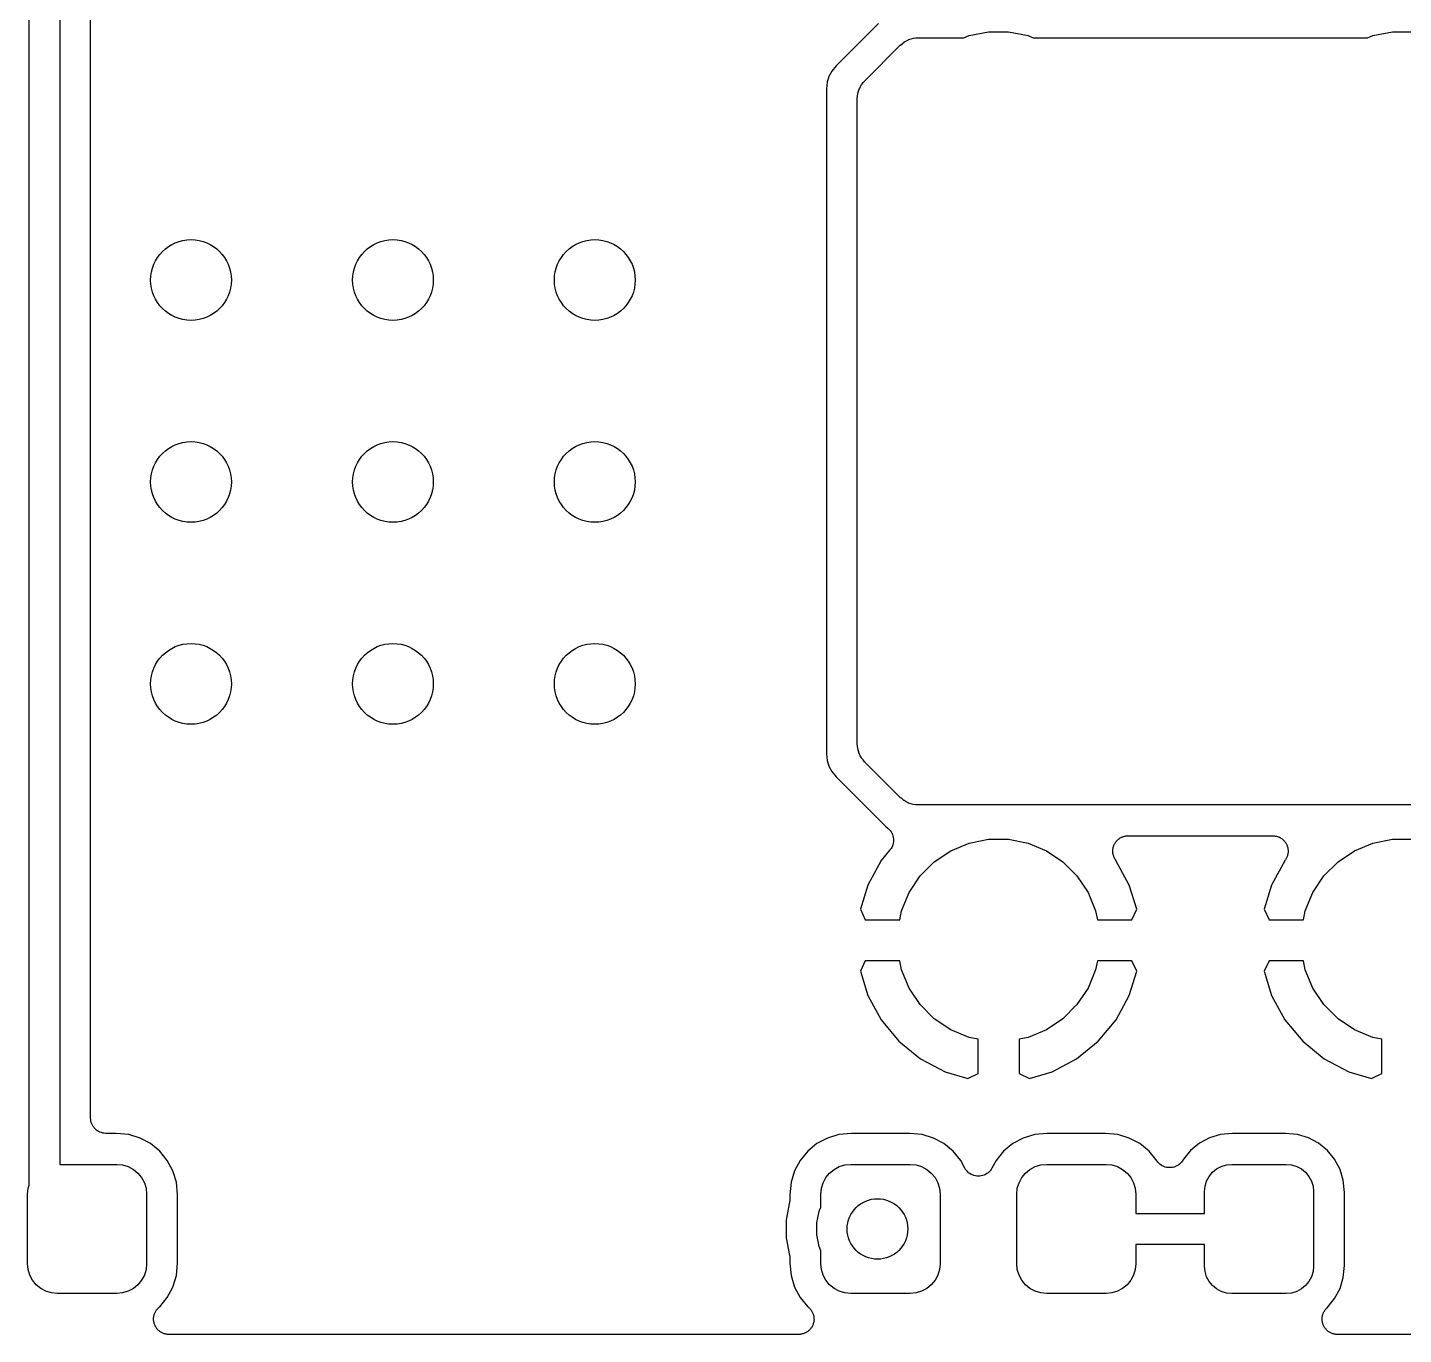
# Model space of a CAD drawing. Extents: x 0.48 to 2.43, y -7.79 to -4.85.
# Drawn here: x 0.6846 to 0.953, y -7.7883 to -7.5334 of the extents above; entities that cross this region are included whole.
import ezdxf

# ---------------------------------------------------------------- set-up
doc = ezdxf.new("R2010")
doc.units = 0
doc.header["$MEASUREMENT"] = 0
doc.layers.add('BLACK', color=7, linetype='CONTINUOUS')

msp = doc.modelspace()

# ---------------------------------------------------------------- linework, layer by layer
at = {"layer": 'BLACK', "linetype": 'CONTINUOUS'}
for p, q in [((0.684945, -7.75917), (0.684945, -7.3192)), ((0.690945, -7.3203), (0.690945, -7.75512)), ((0.696945, -7.74607), (0.696945, -7.38601)), ((0.850614, -7.53263), (0.842318, -7.54093)), ((0.868274, -7.53501), (0.872077, -7.53425)), ((0.872077, -7.53425), (0.875955, -7.53425)), ((0.875955, -7.53425), (0.879758, -7.53501)), ((0.947014, -7.53501), (0.950817, -7.53425)), ((0.950817, -7.53425), (0.954695, -7.53425)), ((0.847921, -7.54381), (0.854835, -7.5369)), ((0.854835, -7.5369), (0.854847, -7.53689)), ((0.854847, -7.53689), (0.854848, -7.53688)), ((0.854847, -7.53689), (0.854847, -7.53689)), ((0.854848, -7.53688), (0.854884, -7.53685)), ((0.854884, -7.53685), (0.855246, -7.53656)), ((0.855246, -7.53656), (0.855603, -7.53627)), ((0.855603, -7.53627), (0.855627, -7.53626)), ((0.855627, -7.53626), (0.855647, -7.53624)), ((0.855647, -7.53624), (0.856058, -7.53603)), ((0.856058, -7.53603), (0.856465, -7.53581)), ((0.856465, -7.53581), (0.85649, -7.5358)), ((0.85649, -7.5358), (0.856513, -7.53579)), ((0.856513, -7.53579), (0.856957, -7.53566)), ((0.856957, -7.53566), (0.857399, -7.53553)), ((0.857399, -7.53553), (0.857425, -7.53553)), ((0.857425, -7.53553), (0.857451, -7.53552)), ((0.857451, -7.53552), (0.85791, -7.53548)), ((0.85791, -7.53548), (0.85837, -7.53543)), ((0.85837, -7.53543), (0.867249, -7.53543)), ((0.867249, -7.53543), (0.868274, -7.53501)), ((0.879758, -7.53501), (0.880783, -7.53543)), ((0.880783, -7.53543), (0.945989, -7.53543)), ((0.945989, -7.53543), (0.947014, -7.53501)), ((0.84148, -7.54195), (0.840927, -7.54298)), ((0.842318, -7.54093), (0.84148, -7.54195)), ((0.840586, -7.54411), (0.840457, -7.54542)), ((0.840927, -7.54298), (0.840586, -7.54411)), ((0.846841, -7.54543), (0.846853, -7.5454)), ((0.846853, -7.5454), (0.846861, -7.54538)), ((0.846861, -7.54538), (0.847084, -7.54497)), ((0.847084, -7.54497), (0.847302, -7.54457)), ((0.847302, -7.54457), (0.847318, -7.54454)), ((0.847318, -7.54454), (0.847331, -7.54452)), ((0.847331, -7.54452), (0.847627, -7.54417)), ((0.847627, -7.54417), (0.847921, -7.54381)), ((0.840457, -7.54542), (0.840457, -7.67505)), ((0.846457, -7.54728), (0.846509, -7.54682)), ((0.846457, -7.54733), (0.846457, -7.54728)), ((0.846457, -7.54735), (0.846457, -7.54733)), ((0.846457, -7.54733), (0.846457, -7.54733)), ((0.846457, -7.54733), (0.846457, -7.54733)), ((0.846457, -7.67313), (0.846457, -7.54735)), ((0.846509, -7.54682), (0.846555, -7.54636)), ((0.846555, -7.54636), (0.846563, -7.54633)), ((0.846563, -7.54633), (0.846566, -7.54631)), ((0.846566, -7.54631), (0.846706, -7.54587)), ((0.846706, -7.54587), (0.846841, -7.54543)), ((0.846502, -7.67358), (0.846457, -7.67313)), ((0.846542, -7.67405), (0.846502, -7.67358)), ((0.846549, -7.67407), (0.846542, -7.67405)), ((0.846552, -7.6741), (0.846549, -7.67407)), ((0.846685, -7.67454), (0.846552, -7.6741)), ((0.840457, -7.67505), (0.840586, -7.67636)), ((0.840586, -7.67636), (0.840927, -7.67749)), ((0.846814, -7.67498), (0.846685, -7.67454)), ((0.846826, -7.67501), (0.846814, -7.67498)), ((0.846834, -7.67503), (0.846826, -7.67501)), ((0.847051, -7.67544), (0.846834, -7.67503)), ((0.847263, -7.67585), (0.847051, -7.67544)), ((0.84728, -7.67587), (0.847263, -7.67585)), ((0.847292, -7.67589), (0.84728, -7.67587)), ((0.847584, -7.67625), (0.847292, -7.67589)), ((0.847872, -7.67661), (0.847584, -7.67625)), ((0.847908, -7.67665), (0.847872, -7.67661)), ((0.847909, -7.67665), (0.847908, -7.67665)), ((0.847921, -7.67666), (0.847909, -7.67665)), ((0.847909, -7.67665), (0.847909, -7.67665)), ((0.854835, -7.68357), (0.847921, -7.67666)), ((0.840927, -7.67749), (0.84148, -7.67852)), ((0.84148, -7.67852), (0.842318, -7.67954)), ((0.842318, -7.67954), (0.851952, -7.68918)), ((0.855191, -7.68387), (0.854835, -7.68357)), ((0.855545, -7.68416), (0.855191, -7.68387)), ((0.855569, -7.68418), (0.855545, -7.68416)), ((0.855589, -7.68419), (0.855569, -7.68418)), ((0.855994, -7.68441), (0.855589, -7.68419)), ((0.856401, -7.68464), (0.855994, -7.68441)), ((0.856426, -7.68464), (0.856401, -7.68464)), ((0.856449, -7.68466), (0.856426, -7.68464)), ((0.856888, -7.68479), (0.856449, -7.68466)), ((0.857331, -7.68493), (0.856888, -7.68479)), ((0.857357, -7.68493), (0.857331, -7.68493)), ((0.857382, -7.68494), (0.857357, -7.68493)), ((0.857839, -7.68499), (0.857382, -7.68494)), ((0.858301, -7.68504), (0.857839, -7.68499)), ((0.858352, -7.68504), (0.858301, -7.68504)), ((0.858353, -7.68504), (0.858352, -7.68504)), ((0.858354, -7.68504), (0.858353, -7.68504)), ((0.85837, -7.68504), (0.858354, -7.68504)), ((0.980212, -7.68504), (0.85837, -7.68504)), ((0.851952, -7.68918), (0.852437, -7.68958)), ((0.852437, -7.68958), (0.852469, -7.6896)), ((0.852469, -7.6896), (0.852695, -7.68983)), ((0.852695, -7.68983), (0.852877, -7.69002)), ((0.852877, -7.69002), (0.852877, -7.69002)), ((0.852877, -7.69002), (0.852878, -7.69002)), ((0.852878, -7.69002), (0.853047, -7.69028)), ((0.853047, -7.69028), (0.853196, -7.69051)), ((0.853196, -7.69051), (0.853196, -7.69051)), ((0.853196, -7.69051), (0.853197, -7.69051)), ((0.853197, -7.69051), (0.853303, -7.69078)), ((0.853397, -7.69279), (0.853296, -7.69303)), ((0.853303, -7.69078), (0.853414, -7.69106)), ((0.853457, -7.6925), (0.853397, -7.69279)), ((0.853397, -7.69279), (0.853397, -7.69279)), ((0.853397, -7.69279), (0.853397, -7.69279)), ((0.853414, -7.69106), (0.853414, -7.69106)), ((0.853414, -7.69106), (0.853414, -7.69106)), ((0.853414, -7.69106), (0.853473, -7.69137)), ((0.853517, -7.69222), (0.853457, -7.6925)), ((0.853473, -7.69137), (0.853522, -7.69163)), ((0.85352, -7.69191), (0.853517, -7.69222)), ((0.853517, -7.69222), (0.853517, -7.69222)), ((0.853517, -7.69222), (0.853517, -7.69222)), ((0.853522, -7.69163), (0.85352, -7.69191)), ((0.853522, -7.69163), (0.853522, -7.69163)), ((0.853522, -7.69163), (0.853522, -7.69163)), ((0.864691, -7.69397), (0.868274, -7.69249)), ((0.868274, -7.69249), (0.872077, -7.69173)), ((0.872077, -7.69173), (0.875955, -7.69173)), ((0.875955, -7.69173), (0.879758, -7.69249)), ((0.879758, -7.69249), (0.88334, -7.69397)), ((0.896471, -7.69302), (0.896516, -7.69288)), ((0.896516, -7.69288), (0.896584, -7.69275)), ((0.896584, -7.69275), (0.896639, -7.69262)), ((0.896639, -7.69262), (0.896723, -7.69249)), ((0.896723, -7.69249), (0.896795, -7.69236)), ((0.896795, -7.69236), (0.896886, -7.69225)), ((0.896886, -7.69225), (0.896965, -7.69213)), ((0.896965, -7.69213), (0.897072, -7.69203)), ((0.897072, -7.69203), (0.897168, -7.69191)), ((0.897168, -7.69191), (0.897278, -7.69182)), ((0.897278, -7.69182), (0.897379, -7.69172)), ((0.897379, -7.69172), (0.897505, -7.69164)), ((0.897505, -7.69164), (0.897622, -7.69154)), ((0.897622, -7.69154), (0.897747, -7.69147)), ((0.897747, -7.69147), (0.897866, -7.69139)), ((0.897866, -7.69139), (0.898006, -7.69134)), ((0.898006, -7.69134), (0.898139, -7.69127)), ((0.898139, -7.69127), (0.898275, -7.69122)), ((0.898275, -7.69122), (0.898407, -7.69117)), ((0.898407, -7.69117), (0.898554, -7.69114)), ((0.898554, -7.69114), (0.898699, -7.6911)), ((0.898699, -7.6911), (0.898841, -7.69108)), ((0.898841, -7.69108), (0.898981, -7.69105)), ((0.898981, -7.69105), (0.899131, -7.69105)), ((0.899131, -7.69105), (0.899282, -7.69104)), ((0.899282, -7.69104), (0.92749, -7.69104)), ((0.92749, -7.69104), (0.927532, -7.69104)), ((0.927532, -7.69104), (0.927682, -7.69106)), ((0.927682, -7.69106), (0.927833, -7.69106)), ((0.927833, -7.69106), (0.927972, -7.69109)), ((0.927972, -7.69109), (0.928114, -7.6911)), ((0.928114, -7.6911), (0.928258, -7.69115)), ((0.928258, -7.69115), (0.928405, -7.69118)), ((0.928405, -7.69118), (0.928536, -7.69124)), ((0.928536, -7.69124), (0.928672, -7.69128)), ((0.928672, -7.69128), (0.928804, -7.69135)), ((0.928804, -7.69135), (0.928942, -7.69141)), ((0.928942, -7.69141), (0.92906, -7.6915)), ((0.92906, -7.6915), (0.929185, -7.69156)), ((0.929185, -7.69156), (0.9293, -7.69166)), ((0.9293, -7.69166), (0.929425, -7.69175)), ((0.929425, -7.69175), (0.929524, -7.69185)), ((0.929524, -7.69185), (0.929633, -7.69194)), ((0.929633, -7.69194), (0.929728, -7.69206)), ((0.929728, -7.69206), (0.929833, -7.69217)), ((0.929833, -7.69217), (0.929911, -7.69229)), ((0.929911, -7.69229), (0.93, -7.6924)), ((0.93, -7.6924), (0.93007, -7.69253)), ((0.93007, -7.69253), (0.930152, -7.69266)), ((0.930152, -7.69266), (0.930205, -7.69279)), ((0.930205, -7.69279), (0.930271, -7.69292)), ((0.930271, -7.69292), (0.930314, -7.69306)), ((0.943432, -7.69397), (0.947014, -7.69249)), ((0.947014, -7.69249), (0.950817, -7.69173)), ((0.950817, -7.69173), (0.954695, -7.69173)), ((0.85284, -7.69381), (0.851112, -7.69589)), ((0.853041, -7.69352), (0.85284, -7.69381)), ((0.853169, -7.69333), (0.853041, -7.69352)), ((0.853296, -7.69303), (0.853169, -7.69333)), ((0.853169, -7.69333), (0.853169, -7.69333)), ((0.853169, -7.69333), (0.853169, -7.69333)), ((0.861467, -7.69613), (0.864691, -7.69397)), ((0.88334, -7.69397), (0.886564, -7.69613)), ((0.896282, -7.69402), (0.896297, -7.69388)), ((0.896296, -7.69417), (0.896282, -7.69402)), ((0.896295, -7.69432), (0.896296, -7.69417)), ((0.896322, -7.69446), (0.896295, -7.69432)), ((0.896297, -7.69373), (0.896327, -7.69359)), ((0.896297, -7.69388), (0.896297, -7.69373)), ((0.896335, -7.6946), (0.896322, -7.69446)), ((0.896327, -7.69359), (0.896343, -7.69344)), ((0.896378, -7.69475), (0.896335, -7.6946)), ((0.896343, -7.69344), (0.896385, -7.6933)), ((0.896406, -7.69489), (0.896378, -7.69475)), ((0.896385, -7.6933), (0.896414, -7.69316)), ((0.89646, -7.69503), (0.896406, -7.69489)), ((0.896414, -7.69316), (0.896471, -7.69302)), ((0.8965, -7.69516), (0.89646, -7.69503)), ((0.89657, -7.6953), (0.8965, -7.69516)), ((0.896627, -7.69544), (0.89657, -7.6953)), ((0.896706, -7.69556), (0.896627, -7.69544)), ((0.896771, -7.69568), (0.896706, -7.69556)), ((0.930045, -7.69559), (0.929977, -7.69572)), ((0.930125, -7.69547), (0.930045, -7.69559)), ((0.930184, -7.69533), (0.930125, -7.69547)), ((0.930255, -7.6952), (0.930184, -7.69533)), ((0.930298, -7.69507), (0.930255, -7.6952)), ((0.930353, -7.69493), (0.930298, -7.69507)), ((0.930314, -7.69306), (0.93037, -7.6932)), ((0.930384, -7.69479), (0.930353, -7.69493)), ((0.93037, -7.6932), (0.930396, -7.69334)), ((0.930429, -7.69464), (0.930384, -7.69479)), ((0.930396, -7.69334), (0.930437, -7.69348)), ((0.930444, -7.6945), (0.930429, -7.69464)), ((0.930437, -7.69348), (0.93045, -7.69363)), ((0.930473, -7.69436), (0.930444, -7.6945)), ((0.93045, -7.69363), (0.930478, -7.69378)), ((0.930474, -7.69421), (0.930473, -7.69436)), ((0.93049, -7.69406), (0.930474, -7.69421)), ((0.930478, -7.69378), (0.930477, -7.69392)), ((0.930477, -7.69392), (0.93049, -7.69406)), ((0.940207, -7.69613), (0.943432, -7.69397)), ((0.851112, -7.69589), (0.848523, -7.70066)), ((0.858725, -7.69887), (0.861467, -7.69613)), ((0.886564, -7.69613), (0.889306, -7.69887)), ((0.896866, -7.6958), (0.896771, -7.69568)), ((0.89689, -7.69584), (0.896866, -7.6958)), ((0.899509, -7.70066), (0.89689, -7.69584)), ((0.929888, -7.69582), (0.927263, -7.70066)), ((0.929977, -7.69572), (0.929888, -7.69582)), ((0.937466, -7.69887), (0.940207, -7.69613)), ((0.848523, -7.70066), (0.847062, -7.70536)), ((0.856571, -7.70209), (0.858725, -7.69887)), ((0.889306, -7.69887), (0.89146, -7.70209)), ((0.90097, -7.70536), (0.899509, -7.70066)), ((0.927263, -7.70066), (0.925802, -7.70536)), ((0.935311, -7.70209), (0.937466, -7.69887)), ((0.855087, -7.70568), (0.856571, -7.70209)), ((0.89146, -7.70209), (0.892944, -7.70568)), ((0.933827, -7.70568), (0.935311, -7.70209)), ((0.847062, -7.70536), (0.848015, -7.70742)), ((0.854741, -7.70742), (0.855087, -7.70568)), ((0.892944, -7.70568), (0.893291, -7.70742)), ((0.900017, -7.70742), (0.90097, -7.70536)), ((0.925802, -7.70536), (0.926755, -7.70742)), ((0.933481, -7.70742), (0.933827, -7.70568)), ((0.848015, -7.70742), (0.854741, -7.70742)), ((0.893291, -7.70742), (0.900017, -7.70742)), ((0.926755, -7.70742), (0.933481, -7.70742)), ((0.848015, -7.71542), (0.847062, -7.71747)), ((0.854741, -7.71542), (0.848015, -7.71542)), ((0.855087, -7.71716), (0.854741, -7.71542)), ((0.893291, -7.71542), (0.892944, -7.71716)), ((0.900017, -7.71542), (0.893291, -7.71542)), ((0.90097, -7.71747), (0.900017, -7.71542)), ((0.926755, -7.71542), (0.925802, -7.71747)), ((0.933481, -7.71542), (0.926755, -7.71542)), ((0.933827, -7.71716), (0.933481, -7.71542)), ((0.847062, -7.71747), (0.848523, -7.72218)), ((0.856571, -7.72074), (0.855087, -7.71716)), ((0.892944, -7.71716), (0.89146, -7.72074)), ((0.899509, -7.72218), (0.90097, -7.71747)), ((0.925802, -7.71747), (0.927263, -7.72218)), ((0.935311, -7.72074), (0.933827, -7.71716)), ((0.848523, -7.72218), (0.851112, -7.72694)), ((0.858725, -7.72397), (0.856571, -7.72074)), ((0.89146, -7.72074), (0.889306, -7.72397)), ((0.89692, -7.72694), (0.899509, -7.72218)), ((0.927263, -7.72218), (0.929852, -7.72694)), ((0.937466, -7.72397), (0.935311, -7.72074)), ((0.861467, -7.72671), (0.858725, -7.72397)), ((0.889306, -7.72397), (0.886564, -7.72671)), ((0.940207, -7.72671), (0.937466, -7.72397)), ((0.851112, -7.72694), (0.854581, -7.73111)), ((0.864691, -7.72886), (0.861467, -7.72671)), ((0.886564, -7.72671), (0.88334, -7.72886)), ((0.893451, -7.73111), (0.89692, -7.72694)), ((0.929852, -7.72694), (0.933321, -7.73111)), ((0.943432, -7.72886), (0.940207, -7.72671)), ((0.868274, -7.73035), (0.864691, -7.72886)), ((0.870016, -7.73069), (0.868274, -7.73035)), ((0.879758, -7.73035), (0.878016, -7.73069)), ((0.88334, -7.72886), (0.879758, -7.73035)), ((0.947014, -7.73035), (0.943432, -7.72886)), ((0.948756, -7.73069), (0.947014, -7.73035)), ((0.854581, -7.73111), (0.858797, -7.73453)), ((0.870016, -7.73742), (0.870016, -7.73069)), ((0.878016, -7.73069), (0.878016, -7.73742)), ((0.889235, -7.73453), (0.893451, -7.73111)), ((0.933321, -7.73111), (0.937537, -7.73453)), ((0.948756, -7.73742), (0.948756, -7.73069)), ((0.858797, -7.73453), (0.863598, -7.73705)), ((0.884434, -7.73705), (0.889235, -7.73453)), ((0.937537, -7.73453), (0.942338, -7.73705)), ((0.863598, -7.73705), (0.867997, -7.73835)), ((0.867997, -7.73835), (0.870016, -7.73742)), ((0.878016, -7.73742), (0.880035, -7.73835)), ((0.880035, -7.73835), (0.884434, -7.73705)), ((0.942338, -7.73705), (0.946737, -7.73835)), ((0.946737, -7.73835), (0.948756, -7.73742)), ((0.696973, -7.74636), (0.696945, -7.74607)), ((0.696998, -7.74664), (0.696973, -7.74636)), ((0.697001, -7.74665), (0.696998, -7.74664)), ((0.697002, -7.74666), (0.697001, -7.74665)), ((0.697084, -7.74693), (0.697002, -7.74666)), ((0.697163, -7.7472), (0.697084, -7.74693)), ((0.697168, -7.74721), (0.697163, -7.7472)), ((0.697171, -7.74722), (0.697168, -7.74721)), ((0.697305, -7.74747), (0.697171, -7.74722)), ((0.697435, -7.74772), (0.697305, -7.74747)), ((0.697441, -7.74773), (0.697435, -7.74772)), ((0.697446, -7.74773), (0.697441, -7.74773)), ((0.697624, -7.74795), (0.697446, -7.74773)), ((0.697801, -7.74817), (0.697624, -7.74795)), ((0.69781, -7.74818), (0.697801, -7.74817)), ((0.697816, -7.74819), (0.69781, -7.74818)), ((0.698032, -7.74837), (0.697816, -7.74819)), ((0.69825, -7.74855), (0.698032, -7.74837)), ((0.698259, -7.74855), (0.69825, -7.74855)), ((0.698267, -7.74856), (0.698259, -7.74855)), ((0.698517, -7.7487), (0.698267, -7.74856)), ((0.698763, -7.74883), (0.698517, -7.7487)), ((0.698773, -7.74884), (0.698763, -7.74883)), ((0.698782, -7.74884), (0.698773, -7.74884)), ((0.699053, -7.74892), (0.698782, -7.74884)), ((0.699321, -7.74901), (0.699053, -7.74892)), ((0.699332, -7.74901), (0.699321, -7.74901)), ((0.699342, -7.74901), (0.699332, -7.74901)), ((0.699621, -7.74904), (0.699342, -7.74901)), ((0.699903, -7.74907), (0.699621, -7.74904)), ((0.699923, -7.74907), (0.699903, -7.74907)), ((0.699924, -7.74907), (0.699923, -7.74907)), ((0.699945, -7.74907), (0.699924, -7.74907)), ((0.699924, -7.74907), (0.699924, -7.74907)), ((0.70192, -7.74907), (0.699945, -7.74907)), ((0.704376, -7.74932), (0.70192, -7.74907)), ((0.706596, -7.74999), (0.704376, -7.74932)), ((0.842868, -7.74932), (0.840648, -7.74999)), ((0.845325, -7.74907), (0.842868, -7.74932)), ((0.856644, -7.74907), (0.845325, -7.74907)), ((0.8591, -7.74932), (0.856644, -7.74907)), ((0.861321, -7.74999), (0.8591, -7.74932)), ((0.881057, -7.74932), (0.878837, -7.74999)), ((0.883514, -7.74907), (0.881057, -7.74932)), ((0.894833, -7.74907), (0.883514, -7.74907)), ((0.897289, -7.74932), (0.894833, -7.74907)), ((0.89951, -7.74999), (0.897289, -7.74932)), ((0.917275, -7.74931), (0.915147, -7.74995)), ((0.919636, -7.74907), (0.917275, -7.74931)), ((0.929971, -7.74907), (0.919636, -7.74907)), ((0.932331, -7.74931), (0.929971, -7.74907)), ((0.934459, -7.74995), (0.932331, -7.74931)), ((0.708643, -7.75108), (0.706596, -7.74999)), ((0.710436, -7.75256), (0.708643, -7.75108)), ((0.838601, -7.75108), (0.836808, -7.75256)), ((0.840648, -7.74999), (0.838601, -7.75108)), ((0.863367, -7.75108), (0.861321, -7.74999)), ((0.865161, -7.75256), (0.863367, -7.75108)), ((0.87679, -7.75108), (0.874997, -7.75256)), ((0.878837, -7.74999), (0.87679, -7.75108)), ((0.901556, -7.75108), (0.89951, -7.74999)), ((0.90335, -7.75256), (0.901556, -7.75108)), ((0.913186, -7.751), (0.911467, -7.75241)), ((0.915147, -7.74995), (0.913186, -7.751)), ((0.936421, -7.751), (0.934459, -7.74995)), ((0.93814, -7.75241), (0.936421, -7.751)), ((0.711908, -7.75435), (0.710436, -7.75256)), ((0.713002, -7.7564), (0.711908, -7.75435)), ((0.835336, -7.75435), (0.834242, -7.7564)), ((0.836808, -7.75256), (0.835336, -7.75435)), ((0.866633, -7.75435), (0.865161, -7.75256)), ((0.867433, -7.75585), (0.866633, -7.75435)), ((0.873525, -7.75435), (0.872724, -7.75585)), ((0.874997, -7.75256), (0.873525, -7.75435)), ((0.904936, -7.75449), (0.90335, -7.75256)), ((0.905051, -7.75466), (0.904936, -7.75449)), ((0.905056, -7.75467), (0.905051, -7.75466)), ((0.90506, -7.75467), (0.905056, -7.75467)), ((0.905264, -7.75488), (0.90506, -7.75467)), ((0.909678, -7.7547), (0.909674, -7.75471)), ((0.909683, -7.7547), (0.909678, -7.7547)), ((0.909839, -7.75447), (0.909683, -7.7547)), ((0.910006, -7.75422), (0.909839, -7.75447)), ((0.910012, -7.75421), (0.910006, -7.75422)), ((0.910013, -7.75421), (0.910012, -7.75421)), ((0.910026, -7.75419), (0.910013, -7.75421)), ((0.910013, -7.75421), (0.910013, -7.75421)), ((0.910056, -7.75413), (0.910026, -7.75419)), ((0.911467, -7.75241), (0.910056, -7.75413)), ((0.93955, -7.75413), (0.93814, -7.75241)), ((0.940599, -7.75609), (0.93955, -7.75413)), ((0.690945, -7.75512), (0.702067, -7.75512)), ((0.702067, -7.75512), (0.7032, -7.75523)), ((0.7032, -7.75523), (0.704289, -7.75556)), ((0.704289, -7.75556), (0.705293, -7.7561)), ((0.705293, -7.7561), (0.706173, -7.75682)), ((0.706173, -7.75682), (0.706895, -7.7577)), ((0.713676, -7.75862), (0.713002, -7.7564)), ((0.834242, -7.7564), (0.833568, -7.75862)), ((0.840349, -7.7577), (0.841071, -7.75682)), ((0.841071, -7.75682), (0.841951, -7.7561)), ((0.841951, -7.7561), (0.842955, -7.75556)), ((0.842955, -7.75556), (0.844044, -7.75523)), ((0.844044, -7.75523), (0.845177, -7.75512)), ((0.845177, -7.75512), (0.856791, -7.75512)), ((0.856791, -7.75512), (0.857924, -7.75523)), ((0.857924, -7.75523), (0.859014, -7.75556)), ((0.859014, -7.75556), (0.860018, -7.7561)), ((0.860018, -7.7561), (0.860898, -7.75682)), ((0.860898, -7.75682), (0.86162, -7.7577)), ((0.867593, -7.75609), (0.867433, -7.75585)), ((0.86775, -7.75632), (0.867593, -7.75609)), ((0.867754, -7.75633), (0.86775, -7.75632)), ((0.867758, -7.75633), (0.867754, -7.75633)), ((0.867958, -7.75653), (0.867758, -7.75633)), ((0.868161, -7.75674), (0.867958, -7.75653)), ((0.868167, -7.75674), (0.868161, -7.75674)), ((0.868172, -7.75675), (0.868167, -7.75674)), ((0.868408, -7.75691), (0.868172, -7.75675)), ((0.868646, -7.75707), (0.868408, -7.75691)), ((0.868652, -7.75707), (0.868646, -7.75707)), ((0.868658, -7.75707), (0.868652, -7.75707)), ((0.868924, -7.75719), (0.868658, -7.75707)), ((0.869185, -7.7573), (0.868924, -7.75719)), ((0.869192, -7.7573), (0.869185, -7.7573)), ((0.869198, -7.7573), (0.869192, -7.7573)), ((0.869482, -7.75736), (0.869198, -7.7573)), ((0.869759, -7.75742), (0.869482, -7.75736)), ((0.87064, -7.75736), (0.870357, -7.75742)), ((0.870919, -7.75731), (0.87064, -7.75736)), ((0.870926, -7.75731), (0.870919, -7.75731)), ((0.870932, -7.75731), (0.870926, -7.75731)), ((0.871199, -7.7572), (0.870932, -7.75731)), ((0.871463, -7.75709), (0.871199, -7.7572)), ((0.871468, -7.75709), (0.871463, -7.75709)), ((0.871474, -7.75709), (0.871468, -7.75709)), ((0.871715, -7.75693), (0.871474, -7.75709)), ((0.871953, -7.75677), (0.871715, -7.75693)), ((0.871958, -7.75677), (0.871953, -7.75677)), ((0.871964, -7.75677), (0.871958, -7.75677)), ((0.872166, -7.75657), (0.871964, -7.75677)), ((0.872373, -7.75637), (0.872166, -7.75657)), ((0.872376, -7.75636), (0.872373, -7.75637)), ((0.872381, -7.75636), (0.872376, -7.75636)), ((0.872537, -7.75613), (0.872381, -7.75636)), ((0.872705, -7.75588), (0.872537, -7.75613)), ((0.872711, -7.75587), (0.872705, -7.75588)), ((0.872724, -7.75585), (0.872711, -7.75587)), ((0.872711, -7.75587), (0.872711, -7.75587)), ((0.872711, -7.75587), (0.872711, -7.75587)), ((0.878538, -7.7577), (0.87926, -7.75682)), ((0.87926, -7.75682), (0.88014, -7.7561)), ((0.88014, -7.7561), (0.881144, -7.75556)), ((0.881144, -7.75556), (0.882233, -7.75523)), ((0.882233, -7.75523), (0.883366, -7.75512)), ((0.883366, -7.75512), (0.89498, -7.75512)), ((0.89498, -7.75512), (0.896113, -7.75523)), ((0.896113, -7.75523), (0.897203, -7.75556)), ((0.897203, -7.75556), (0.898207, -7.7561)), ((0.898207, -7.7561), (0.899087, -7.75682)), ((0.899087, -7.75682), (0.899809, -7.7577)), ((0.905463, -7.75508), (0.905264, -7.75488)), ((0.905469, -7.75508), (0.905463, -7.75508)), ((0.905473, -7.75509), (0.905469, -7.75508)), ((0.90571, -7.75525), (0.905473, -7.75509)), ((0.905948, -7.75541), (0.90571, -7.75525)), ((0.905954, -7.75541), (0.905948, -7.75541)), ((0.90596, -7.75541), (0.905954, -7.75541)), ((0.906223, -7.75552), (0.90596, -7.75541)), ((0.906487, -7.75564), (0.906223, -7.75552)), ((0.906494, -7.75564), (0.906487, -7.75564)), ((0.9065, -7.75564), (0.906494, -7.75564)), ((0.906779, -7.7557), (0.9065, -7.75564)), ((0.90706, -7.75576), (0.906779, -7.7557)), ((0.907067, -7.75576), (0.90706, -7.75576)), ((0.907074, -7.75576), (0.907067, -7.75576)), ((0.907361, -7.75576), (0.907074, -7.75576)), ((0.907646, -7.75576), (0.907361, -7.75576)), ((0.907652, -7.75576), (0.907646, -7.75576)), ((0.907659, -7.75576), (0.907652, -7.75576)), ((0.907941, -7.75571), (0.907659, -7.75576)), ((0.908221, -7.75565), (0.907941, -7.75571)), ((0.908227, -7.75565), (0.908221, -7.75565)), ((0.908234, -7.75565), (0.908227, -7.75565)), ((0.908494, -7.75554), (0.908234, -7.75565)), ((0.908765, -7.75543), (0.908494, -7.75554)), ((0.90877, -7.75543), (0.908765, -7.75543)), ((0.908776, -7.75543), (0.90877, -7.75543)), ((0.909015, -7.75527), (0.908776, -7.75543)), ((0.909255, -7.75511), (0.909015, -7.75527)), ((0.90926, -7.75511), (0.909255, -7.75511)), ((0.909266, -7.75511), (0.90926, -7.75511)), ((0.909463, -7.75491), (0.909266, -7.75511)), ((0.909674, -7.75471), (0.909463, -7.75491)), ((0.915069, -7.75748), (0.91573, -7.75667)), ((0.91573, -7.75667), (0.916535, -7.75601)), ((0.916535, -7.75601), (0.917454, -7.75552)), ((0.917454, -7.75552), (0.918451, -7.75522)), ((0.918451, -7.75522), (0.919488, -7.75512)), ((0.919488, -7.75512), (0.930118, -7.75512)), ((0.930118, -7.75512), (0.931155, -7.75522)), ((0.931155, -7.75522), (0.932152, -7.75552)), ((0.932152, -7.75552), (0.933071, -7.75601)), ((0.933071, -7.75601), (0.933876, -7.75667)), ((0.933876, -7.75667), (0.934537, -7.75748)), ((0.941244, -7.75822), (0.940599, -7.75609)), ((0.684646, -7.76093), (0.684757, -7.75979)), ((0.684757, -7.75979), (0.684945, -7.75917)), ((0.706895, -7.7577), (0.707432, -7.7587)), ((0.707432, -7.7587), (0.707762, -7.75979)), ((0.707762, -7.75979), (0.707874, -7.76093)), ((0.713918, -7.76107), (0.713676, -7.75862)), ((0.833568, -7.75862), (0.833327, -7.76107)), ((0.83937, -7.76093), (0.839482, -7.75979)), ((0.839482, -7.75979), (0.839812, -7.7587)), ((0.839812, -7.7587), (0.840349, -7.7577)), ((0.86162, -7.7577), (0.862156, -7.7587)), ((0.862156, -7.7587), (0.862487, -7.75979)), ((0.862487, -7.75979), (0.862598, -7.76093)), ((0.869765, -7.75742), (0.869759, -7.75742)), ((0.869772, -7.75742), (0.869765, -7.75742)), ((0.87006, -7.75742), (0.869772, -7.75742)), ((0.870344, -7.75742), (0.87006, -7.75742)), ((0.870351, -7.75742), (0.870344, -7.75742)), ((0.870357, -7.75742), (0.870351, -7.75742)), ((0.877559, -7.76093), (0.877671, -7.75979)), ((0.877671, -7.75979), (0.878001, -7.7587)), ((0.878001, -7.7587), (0.878538, -7.7577)), ((0.899809, -7.7577), (0.900345, -7.7587)), ((0.900345, -7.7587), (0.900676, -7.75979)), ((0.900676, -7.75979), (0.900787, -7.76093)), ((0.914173, -7.76043), (0.914275, -7.7594)), ((0.914275, -7.7594), (0.914578, -7.7584)), ((0.914578, -7.7584), (0.915069, -7.75748)), ((0.934537, -7.75748), (0.935029, -7.7584)), ((0.935029, -7.7584), (0.935331, -7.7594)), ((0.935331, -7.7594), (0.935433, -7.76043)), ((0.941477, -7.76058), (0.941244, -7.75822)), ((0.684646, -7.77451), (0.684646, -7.76093)), ((0.707874, -7.76093), (0.707874, -7.77451)), ((0.713918, -7.77436), (0.713918, -7.76107)), ((0.833269, -7.76251), (0.832583, -7.76596)), ((0.833296, -7.76224), (0.833269, -7.76251)), ((0.833326, -7.76197), (0.833296, -7.76224)), ((0.833327, -7.76193), (0.833326, -7.76197)), ((0.833327, -7.76107), (0.833327, -7.76193)), ((0.83937, -7.76347), (0.83937, -7.76093)), ((0.862598, -7.76093), (0.862598, -7.77451)), ((0.877559, -7.77451), (0.877559, -7.76093)), ((0.900787, -7.76093), (0.900787, -7.76472)), ((0.914173, -7.76472), (0.914173, -7.76043)), ((0.935433, -7.76043), (0.935433, -7.775)), ((0.941477, -7.77485), (0.941477, -7.76058)), ((0.838583, -7.76655), (0.839037, -7.76427)), ((0.839037, -7.76427), (0.83937, -7.76347)), ((0.900787, -7.76472), (0.914173, -7.76472)), ((0.832583, -7.76596), (0.832583, -7.76947)), ((0.838583, -7.76888), (0.838583, -7.76655)), ((0.832583, -7.76947), (0.833269, -7.77292)), ((0.839037, -7.77116), (0.838583, -7.76888)), ((0.914173, -7.77072), (0.900787, -7.77072)), ((0.900787, -7.77072), (0.900787, -7.77451)), ((0.914173, -7.775), (0.914173, -7.77072)), ((0.833269, -7.77292), (0.833269, -7.77292)), ((0.833269, -7.77292), (0.833269, -7.77292)), ((0.833269, -7.77292), (0.833269, -7.77292)), ((0.833269, -7.77292), (0.833277, -7.77296)), ((0.833277, -7.77296), (0.8333, -7.77324)), ((0.8333, -7.77324), (0.833327, -7.77351)), ((0.83937, -7.77197), (0.839037, -7.77116)), ((0.83937, -7.77451), (0.83937, -7.77197)), ((0.684757, -7.77564), (0.684646, -7.77451)), ((0.685088, -7.77673), (0.684757, -7.77564)), ((0.707762, -7.77564), (0.707432, -7.77673)), ((0.707874, -7.77451), (0.707762, -7.77564)), ((0.713676, -7.77682), (0.713918, -7.77436)), ((0.833327, -7.77351), (0.833327, -7.77436)), ((0.833327, -7.77436), (0.833568, -7.77682)), ((0.839482, -7.77564), (0.83937, -7.77451)), ((0.839812, -7.77673), (0.839482, -7.77564)), ((0.862487, -7.77564), (0.862156, -7.77673)), ((0.862598, -7.77451), (0.862487, -7.77564)), ((0.877671, -7.77564), (0.877559, -7.77451)), ((0.878001, -7.77673), (0.877671, -7.77564)), ((0.900676, -7.77564), (0.900345, -7.77673)), ((0.900787, -7.77451), (0.900676, -7.77564)), ((0.914275, -7.77604), (0.914173, -7.775)), ((0.914578, -7.77703), (0.914275, -7.77604)), ((0.935331, -7.77604), (0.935029, -7.77703)), ((0.935433, -7.775), (0.935331, -7.77604)), ((0.941244, -7.77721), (0.941477, -7.77485)), ((0.685624, -7.77773), (0.685088, -7.77673)), ((0.686347, -7.77861), (0.685624, -7.77773)), ((0.687226, -7.77934), (0.686347, -7.77861)), ((0.706173, -7.77861), (0.705293, -7.77934)), ((0.706895, -7.77773), (0.706173, -7.77861)), ((0.707432, -7.77673), (0.706895, -7.77773)), ((0.713002, -7.77904), (0.713676, -7.77682)), ((0.833568, -7.77682), (0.834242, -7.77904)), ((0.840349, -7.77773), (0.839812, -7.77673)), ((0.841071, -7.77861), (0.840349, -7.77773)), ((0.841951, -7.77934), (0.841071, -7.77861)), ((0.860898, -7.77861), (0.860018, -7.77934)), ((0.86162, -7.77773), (0.860898, -7.77861)), ((0.862156, -7.77673), (0.86162, -7.77773)), ((0.878538, -7.77773), (0.878001, -7.77673)), ((0.87926, -7.77861), (0.878538, -7.77773)), ((0.88014, -7.77934), (0.87926, -7.77861)), ((0.899087, -7.77861), (0.898207, -7.77934)), ((0.899809, -7.77773), (0.899087, -7.77861)), ((0.900345, -7.77673), (0.899809, -7.77773)), ((0.915069, -7.77795), (0.914578, -7.77703)), ((0.91573, -7.77876), (0.915069, -7.77795)), ((0.916535, -7.77942), (0.91573, -7.77876)), ((0.933876, -7.77876), (0.933071, -7.77942)), ((0.934537, -7.77795), (0.933876, -7.77876)), ((0.935029, -7.77703), (0.934537, -7.77795)), ((0.940599, -7.77934), (0.941244, -7.77721)), ((0.68823, -7.77987), (0.687226, -7.77934)), ((0.68932, -7.7802), (0.68823, -7.77987)), ((0.690453, -7.78031), (0.68932, -7.7802)), ((0.702067, -7.78031), (0.690453, -7.78031)), ((0.7032, -7.7802), (0.702067, -7.78031)), ((0.704289, -7.77987), (0.7032, -7.7802)), ((0.705293, -7.77934), (0.704289, -7.77987)), ((0.710436, -7.78288), (0.711908, -7.78108)), ((0.711908, -7.78108), (0.713002, -7.77904)), ((0.834242, -7.77904), (0.835336, -7.78108)), ((0.835336, -7.78108), (0.836808, -7.78288)), ((0.842955, -7.77987), (0.841951, -7.77934)), ((0.844044, -7.7802), (0.842955, -7.77987)), ((0.845177, -7.78031), (0.844044, -7.7802)), ((0.856791, -7.78031), (0.845177, -7.78031)), ((0.857924, -7.7802), (0.856791, -7.78031)), ((0.859014, -7.77987), (0.857924, -7.7802)), ((0.860018, -7.77934), (0.859014, -7.77987)), ((0.881144, -7.77987), (0.88014, -7.77934)), ((0.882233, -7.7802), (0.881144, -7.77987)), ((0.883366, -7.78031), (0.882233, -7.7802)), ((0.89498, -7.78031), (0.883366, -7.78031)), ((0.896113, -7.7802), (0.89498, -7.78031)), ((0.897203, -7.77987), (0.896113, -7.7802)), ((0.898207, -7.77934), (0.897203, -7.77987)), ((0.917454, -7.77991), (0.916535, -7.77942)), ((0.918451, -7.78021), (0.917454, -7.77991)), ((0.919488, -7.78031), (0.918451, -7.78021)), ((0.930118, -7.78031), (0.919488, -7.78031)), ((0.931155, -7.78021), (0.930118, -7.78031)), ((0.932152, -7.77991), (0.931155, -7.78021)), ((0.933071, -7.77942), (0.932152, -7.77991)), ((0.938094, -7.78308), (0.93955, -7.7813)), ((0.93955, -7.7813), (0.940599, -7.77934)), ((0.709413, -7.78427), (0.709458, -7.78413)), ((0.709458, -7.78413), (0.709526, -7.784)), ((0.709526, -7.784), (0.70958, -7.78387)), ((0.70958, -7.78387), (0.709665, -7.78375)), ((0.709665, -7.78375), (0.709737, -7.78361)), ((0.709737, -7.78361), (0.709827, -7.7835)), ((0.709827, -7.7835), (0.709906, -7.78339)), ((0.709906, -7.78339), (0.710014, -7.78328)), ((0.710014, -7.78328), (0.71011, -7.78316)), ((0.71011, -7.78316), (0.71022, -7.78307)), ((0.71022, -7.78307), (0.710321, -7.78297)), ((0.710321, -7.78297), (0.710436, -7.78288)), ((0.836808, -7.78288), (0.836924, -7.78297)), ((0.836924, -7.78297), (0.836956, -7.783)), ((0.836956, -7.783), (0.837055, -7.7831)), ((0.837055, -7.7831), (0.837164, -7.78319)), ((0.837164, -7.78319), (0.837258, -7.78331)), ((0.837258, -7.78331), (0.837364, -7.78342)), ((0.837364, -7.78342), (0.837442, -7.78354)), ((0.837442, -7.78354), (0.837531, -7.78365)), ((0.837531, -7.78365), (0.837601, -7.78378)), ((0.837601, -7.78378), (0.837683, -7.78391)), ((0.837683, -7.78391), (0.837736, -7.78404)), ((0.837736, -7.78404), (0.837802, -7.78417)), ((0.837802, -7.78417), (0.837845, -7.78431)), ((0.937292, -7.78427), (0.937337, -7.78413)), ((0.937337, -7.78413), (0.937405, -7.784)), ((0.937405, -7.784), (0.937459, -7.78387)), ((0.937459, -7.78387), (0.937543, -7.78375)), ((0.937543, -7.78375), (0.937615, -7.78361)), ((0.937615, -7.78361), (0.937706, -7.7835)), ((0.937706, -7.7835), (0.937785, -7.78339)), ((0.937785, -7.78339), (0.937892, -7.78328)), ((0.937892, -7.78328), (0.937989, -7.78316)), ((0.937989, -7.78316), (0.938094, -7.78308)), ((0.709224, -7.78527), (0.709239, -7.78513)), ((0.709237, -7.78542), (0.709224, -7.78527)), ((0.709237, -7.78557), (0.709237, -7.78542)), ((0.709264, -7.78571), (0.709237, -7.78557)), ((0.709239, -7.78499), (0.709269, -7.78484)), ((0.709239, -7.78513), (0.709239, -7.78499)), ((0.709277, -7.78585), (0.709264, -7.78571)), ((0.709269, -7.78484), (0.709285, -7.78469)), ((0.70932, -7.786), (0.709277, -7.78585)), ((0.709285, -7.78469), (0.709327, -7.78455)), ((0.709348, -7.78615), (0.70932, -7.786)), ((0.709327, -7.78455), (0.709355, -7.78441)), ((0.709402, -7.78628), (0.709348, -7.78615)), ((0.709355, -7.78441), (0.709413, -7.78427)), ((0.709442, -7.78642), (0.709402, -7.78628)), ((0.709512, -7.78655), (0.709442, -7.78642)), ((0.709569, -7.78669), (0.709512, -7.78655)), ((0.709648, -7.78681), (0.709569, -7.78669)), ((0.709713, -7.78693), (0.709648, -7.78681)), ((0.837575, -7.78684), (0.837508, -7.78697)), ((0.837655, -7.78673), (0.837575, -7.78684)), ((0.837714, -7.78659), (0.837655, -7.78673)), ((0.837786, -7.78645), (0.837714, -7.78659)), ((0.837828, -7.78632), (0.837786, -7.78645)), ((0.837884, -7.78619), (0.837828, -7.78632)), ((0.837845, -7.78431), (0.837901, -7.78445)), ((0.837914, -7.78604), (0.837884, -7.78619)), ((0.837901, -7.78445), (0.837927, -7.78459)), ((0.837959, -7.78589), (0.837914, -7.78604)), ((0.837927, -7.78459), (0.837967, -7.78473)), ((0.837974, -7.78575), (0.837959, -7.78589)), ((0.837967, -7.78473), (0.837981, -7.78488)), ((0.838003, -7.78561), (0.837974, -7.78575)), ((0.837981, -7.78488), (0.838009, -7.78503)), ((0.838004, -7.78546), (0.838003, -7.78561)), ((0.83802, -7.78531), (0.838004, -7.78546)), ((0.838009, -7.78503), (0.838007, -7.78517)), ((0.838007, -7.78517), (0.83802, -7.78531)), ((0.937103, -7.78527), (0.937117, -7.78513)), ((0.937116, -7.78542), (0.937103, -7.78527)), ((0.937116, -7.78557), (0.937116, -7.78542)), ((0.937143, -7.78571), (0.937116, -7.78557)), ((0.937117, -7.78513), (0.937118, -7.78499)), ((0.937118, -7.78499), (0.937148, -7.78484)), ((0.937156, -7.78585), (0.937143, -7.78571)), ((0.937148, -7.78484), (0.937164, -7.78469)), ((0.937198, -7.786), (0.937156, -7.78585)), ((0.937164, -7.78469), (0.937206, -7.78455)), ((0.937227, -7.78615), (0.937198, -7.786)), ((0.937206, -7.78455), (0.937234, -7.78441)), ((0.937281, -7.78628), (0.937227, -7.78615)), ((0.937234, -7.78441), (0.937292, -7.78427)), ((0.937321, -7.78642), (0.937281, -7.78628)), ((0.937391, -7.78655), (0.937321, -7.78642)), ((0.937448, -7.78669), (0.937391, -7.78655)), ((0.937526, -7.78681), (0.937448, -7.78669)), ((0.937592, -7.78693), (0.937526, -7.78681)), ((0.709808, -7.78705), (0.709713, -7.78693)), ((0.709891, -7.78718), (0.709808, -7.78705)), ((0.709991, -7.78728), (0.709891, -7.78718)), ((0.71008, -7.78739), (0.709991, -7.78728)), ((0.710196, -7.78749), (0.71008, -7.78739)), ((0.710302, -7.7876), (0.710196, -7.78749)), ((0.71042, -7.78768), (0.710302, -7.7876)), ((0.710529, -7.78777), (0.71042, -7.78768)), ((0.710661, -7.78784), (0.710529, -7.78777)), ((0.710786, -7.78792), (0.710661, -7.78784)), ((0.710917, -7.78798), (0.710786, -7.78792)), ((0.711042, -7.78805), (0.710917, -7.78798)), ((0.711186, -7.78809), (0.711042, -7.78805)), ((0.711325, -7.78815), (0.711186, -7.78809)), ((0.711464, -7.78818), (0.711325, -7.78815)), ((0.7116, -7.78823), (0.711464, -7.78818)), ((0.711751, -7.78824), (0.7116, -7.78823)), ((0.711898, -7.78827), (0.711751, -7.78824)), ((0.71204, -7.78828), (0.711898, -7.78827)), ((0.712182, -7.78829), (0.71204, -7.78828)), ((0.712224, -7.78829), (0.712182, -7.78829)), ((0.83502, -7.78829), (0.712224, -7.78829)), ((0.835162, -7.78828), (0.83502, -7.78829)), ((0.835304, -7.78828), (0.835162, -7.78828)), ((0.835452, -7.78825), (0.835304, -7.78828)), ((0.835603, -7.78823), (0.835452, -7.78825)), ((0.835739, -7.78819), (0.835603, -7.78823)), ((0.835879, -7.78817), (0.835739, -7.78819)), ((0.836019, -7.78811), (0.835879, -7.78817)), ((0.836164, -7.78806), (0.836019, -7.78811)), ((0.836289, -7.788), (0.836164, -7.78806)), ((0.836421, -7.78794), (0.836289, -7.788)), ((0.836547, -7.78786), (0.836421, -7.78794)), ((0.836681, -7.78779), (0.836547, -7.78786)), ((0.836791, -7.7877), (0.836681, -7.78779)), ((0.836909, -7.78762), (0.836791, -7.7877)), ((0.837017, -7.78752), (0.836909, -7.78762)), ((0.837134, -7.78742), (0.837017, -7.78752)), ((0.837225, -7.78731), (0.837134, -7.78742)), ((0.837326, -7.78721), (0.837225, -7.78731)), ((0.837411, -7.78709), (0.837326, -7.78721)), ((0.837508, -7.78697), (0.837411, -7.78709)), ((0.937687, -7.78705), (0.937592, -7.78693)), ((0.93777, -7.78718), (0.937687, -7.78705)), ((0.93787, -7.78728), (0.93777, -7.78718)), ((0.937959, -7.78739), (0.93787, -7.78728)), ((0.938075, -7.78749), (0.937959, -7.78739)), ((0.938181, -7.7876), (0.938075, -7.78749)), ((0.938299, -7.78768), (0.938181, -7.7876)), ((0.938408, -7.78777), (0.938299, -7.78768)), ((0.93854, -7.78784), (0.938408, -7.78777)), ((0.938665, -7.78792), (0.93854, -7.78784)), ((0.938796, -7.78798), (0.938665, -7.78792)), ((0.938921, -7.78805), (0.938796, -7.78798)), ((0.939065, -7.78809), (0.938921, -7.78805)), ((0.939204, -7.78815), (0.939065, -7.78809)), ((0.939343, -7.78818), (0.939204, -7.78815)), ((0.939479, -7.78823), (0.939343, -7.78818)), ((0.939629, -7.78824), (0.939479, -7.78823)), ((0.939777, -7.78827), (0.939629, -7.78824)), ((0.939919, -7.78828), (0.939777, -7.78827)), ((0.940061, -7.78829), (0.939919, -7.78828)), ((0.940103, -7.78829), (0.940061, -7.78829)), ((2.40132, -7.78829), (0.940103, -7.78829))]:
    msp.add_line(p, q, dxfattribs=at)
at = {"layer": 'BLACK'}
for centre, radius in [((0.716535, -7.58268), 0.007874), ((0.755906, -7.58268), 0.007874), ((0.795276, -7.58268), 0.007874), ((0.716535, -7.62205), 0.007874), ((0.755906, -7.62205), 0.007874), ((0.795276, -7.62205), 0.007874), ((0.716535, -7.66142), 0.007874), ((0.755906, -7.66142), 0.007874), ((0.795276, -7.66142), 0.007874), ((0.850394, -7.76772), 0.005906)]:
    msp.add_circle(centre, radius, dxfattribs=at)

doc.saveas('drawing.dxf')
